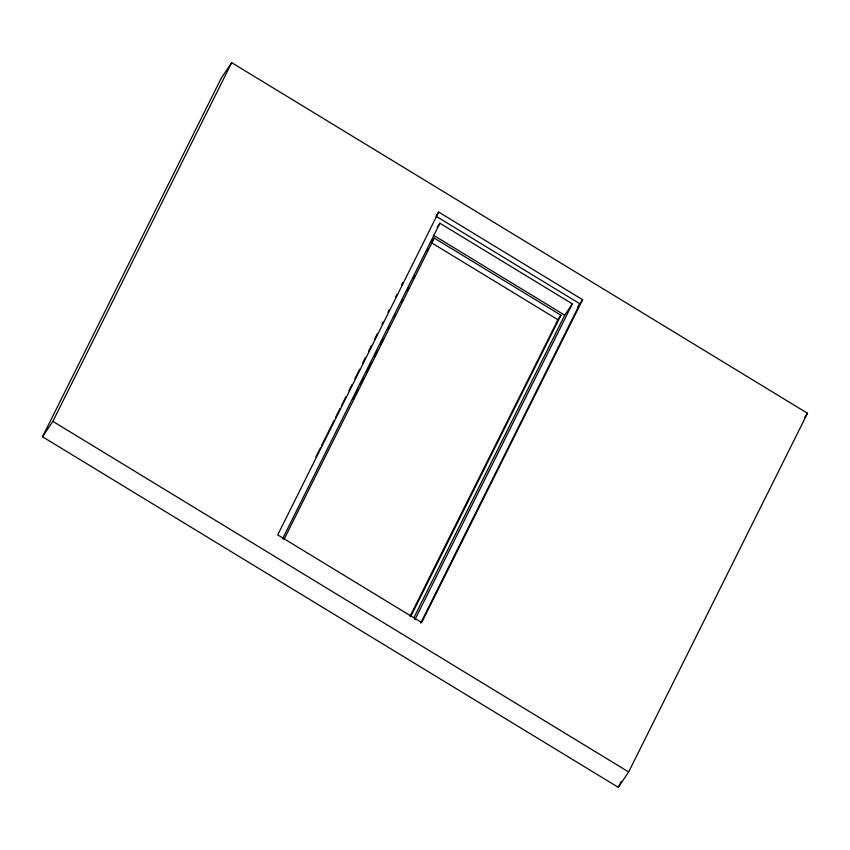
<?xml version="1.0" encoding="UTF-8"?>
<svg xmlns="http://www.w3.org/2000/svg" width="850" height="850" viewBox="0 0 850 850"><rect width="100%" height="100%" fill="white"/><g stroke="black" fill="none" stroke-linecap="round" stroke-linejoin="round"><path stroke-width="1.27" d="M42.5 436.751L221.34 78.041L231.699 62.666L807.5 413.249L628.66 771.959L618.301 787.334L42.5 436.751L52.849 421.366L231.699 62.666M315.807 457.077L320.546 447.589M321.725 445.209L334.156 420.283M335.336 417.913L340.074 408.414M341.254 406.045L345.993 396.546M348.946 390.618L351.911 384.678M354.864 378.749L359.603 369.251M362.557 363.311L365.521 357.382M368.475 351.443L371.439 345.514M374.393 339.575L377.358 333.646M382.086 324.147L383.276 321.778M388.004 312.279L389.194 309.91M395.696 296.852L396.886 294.472M401.614 284.984L402.804 282.604M438.674 212.064L277.716 534.905L421.674 622.551L582.633 299.721L438.674 212.064L436.464 215.369M282.529 538.889L439.907 223.231L572.347 303.864L414.959 619.533M353.143 399.245L357.882 389.746M360.836 383.817L363.8 377.889M366.754 371.949L371.482 362.461M374.446 356.522L377.4 350.593M380.364 344.664L383.318 338.725M388.046 329.237L389.236 326.857M393.964 317.369L395.154 314.999M401.657 301.941L402.836 299.572M407.575 290.073L408.754 287.704M413.493 278.216L414.672 275.836M427.093 250.92L428.283 248.551M284.017 539.484L434.286 238.085L560.957 315.223L410.688 616.611M410.008 616.388L557.919 319.738L560.957 315.223M413.854 617.78L564.729 315.18L572.347 303.864M420.707 623.061L579.891 303.79L435.944 216.144M618.301 787.334L621.265 781.394M437.144 227.343L439.907 223.231M434.286 238.085L431.237 242.611L557.919 319.738M577.458 307.402L582.633 299.721M804.546 417.647L807.5 413.249M433.426 235.227L564.729 315.18M52.849 421.366L628.66 771.959"/></g></svg>
